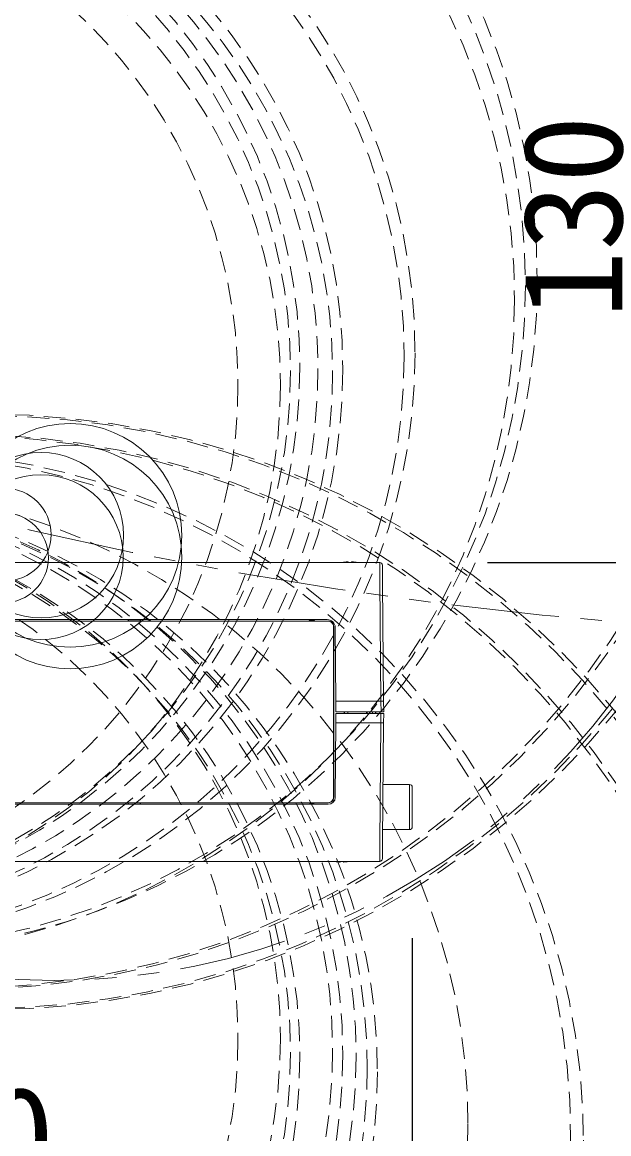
# Model space of a CAD drawing. Units: millimetres, scale not verified. Extents: x -62 to 109, y -56 to 178.
# Drawn here: x 15.67 to 26.47, y 16.38 to 36.83 of the extents above; entities that cross this region are included whole.
import ezdxf
from ezdxf.enums import TextEntityAlignment as Align

# ---------------------------------------------------------------- set-up
doc = ezdxf.new("R2010")
doc.units = ezdxf.units.MM
doc.header["$LTSCALE"] = 0.125
doc.linetypes.add('USER1', pattern=[4.7625, 3.175, -1.5875])
doc.linetypes.add('USER2', pattern=[31.75, 15.875, -3.175, 3.175, -3.175, 3.175, -3.175])
doc.layers.add('0-0_0', color=1, linetype='USER2', lineweight=18)
doc.layers.add('0-4_GAIKEI', color=1, linetype='USER1', lineweight=18)
doc.layers.add('0-5_SUNPO', color=7, linetype='Continuous')
doc.styles.add('ＭＳ ゴシック', font='')
doc.styles.get('ＭＳ ゴシック').set_extended_font_data('MS Gothic')

# ---------------------------------------------------------------- blocks, each defined once
blk = doc.blocks.new('_Open30')
at = {"layer": '0-0_0', "color": 7, "linetype": 'Continuous'}
blk.add_line((0, 0), (-1, 0), dxfattribs=at)
blk.add_lwpolyline([(-1, 0.26795), (0, 0), (-1, -0.26795)], dxfattribs=at)
blk = doc.blocks.new('D3')
at = {"layer": '0-5_SUNPO'}
for p, q in [((86.0245, 101.4404), (93.6339, 101.4404)), ((92.3839, 98.9404), (92.3839, 90.8904)), ((88.7249, 88.3904), (93.6339, 88.3904))]:
    blk.add_line(p, q, dxfattribs=at)
at = {"layer": '0-5_SUNPO', "xscale": 2.5, "yscale": 2.5}
for p, rotation in [((92.3839, 101.4404), 90), ((92.3839, 88.3904), 270)]:
    blk.add_blockref('_Open30', p, dxfattribs=dict(at, rotation=rotation))
at = {"layer": '0-5_SUNPO', "style": 'ＭＳ ゴシック'}
blk.add_text('130', height=1.833, rotation=90, dxfattribs=at).set_placement((91.7589, 92.8794), align=Align.BOTTOM_LEFT)
blk = doc.blocks.new('D5')
at = {"layer": '0-5_SUNPO'}
for p, q in [((87.342, 81.4754), (87.342, 74.4802)), ((66.422, 80.7137), (66.422, 74.4802)), ((68.922, 75.7302), (84.842, 75.7302))]:
    blk.add_line(p, q, dxfattribs=at)
at = {"layer": '0-5_SUNPO', "xscale": 2.5, "yscale": 2.5, "rotation": 180}
blk.add_blockref('_Open30', (66.422, 75.7302), dxfattribs=at)
at = {"layer": '0-5_SUNPO', "xscale": 2.5, "yscale": 2.5}
blk.add_blockref('_Open30', (87.342, 75.7302), dxfattribs=at)
at = {"layer": '0-5_SUNPO', "style": 'ＭＳ ゴシック'}
blk.add_text('210', height=1.833, dxfattribs=at).set_placement((77.007, 76.3552), align=Align.BOTTOM_LEFT)

msp = doc.modelspace()

# ---------------------------------------------------------------- linework, layer by layer
at = {"layer": '0-0_0'}
for centre, radius in [((33.0252, 101.6066), 76.0771), ((16.2541, 32.059), 12.8587)]:
    msp.add_circle(centre, radius, dxfattribs=at)
at = {"layer": '0-4_GAIKEI', "linetype": 'Continuous'}
for p, q in [((19.0296, 26.8908), (19.0004, 26.8908)), ((19.0296, 26.8908), (19.9731, 26.8908)), ((19.9731, 26.8908), (20.0022, 26.8908)), ((21.5663, 26.8922), (21.5598, 26.8908)), ((21.5663, 26.8922), (21.5663, 26.8915)), ((21.6713, 26.9015), (21.6713, 26.8915)), ((21.7313, 26.9015), (21.7313, 26.8915)), ((21.8428, 26.8908), (21.8363, 26.8922)), ((21.8363, 26.8922), (21.8363, 26.8915)), ((22.2518, 26.8908), (22.2546, 26.5408)), ((22.2736, 24.3408), (22.2546, 26.5408)), ((21.2826, 25.8408), (9.6513, 25.8408)), ((9.6513, 25.8108), (21.3019, 25.8108)), ((17.6196, 25.8408), (17.6196, 25.8132)), ((17.6213, 25.8408), (17.6213, 25.8149)), ((17.8413, 25.8408), (17.8413, 25.8149)), ((17.8413, 25.8149), (17.8431, 25.8132)), ((17.8431, 25.8408), (17.8431, 25.8132)), ((20.9416, 25.8132), (17.8431, 25.8132)), ((20.9416, 25.8132), (20.9422, 25.8114)), ((20.9422, 25.8114), (21.0605, 25.8114)), ((21.3043, 25.8132), (21.3019, 25.8108)), ((21.4066, 25.7752), (21.3827, 25.7752)), ((21.4039, 25.7134), (21.4013, 25.7108)), ((21.4013, 25.7108), (21.4013, 22.5708)), ((21.4444, 24.3408), (21.4326, 25.6921)), ((21.4462, 24.1408), (21.4444, 24.3408)), ((21.4444, 24.3408), (22.2736, 24.3408)), ((21.4462, 24.1408), (22.3253, 24.1408)), ((21.5947, 24.1108), (21.5947, 24.1408)), ((21.5968, 24.1107), (21.5968, 24.1408)), ((21.6631, 24.1408), (21.6636, 24.1108)), ((22.0066, 24.1408), (22.006, 24.1108)), ((22.0213, 24.1108), (22.0213, 24.1408)), ((22.1213, 24.1107), (22.1213, 24.1408)), ((22.1713, 24.1107), (22.1713, 24.1408)), ((22.1813, 24.1108), (22.1813, 24.1408)), ((22.2753, 24.1408), (22.2736, 24.3408)), ((21.4324, 22.5697), (21.4444, 23.9408)), ((21.4459, 24.1108), (21.4444, 23.9408)), ((21.4444, 23.9408), (22.2736, 23.9408)), ((21.4459, 24.1108), (22.3251, 24.1108)), ((21.6013, 24.1108), (21.6013, 24.1368)), ((22.2546, 21.7408), (22.2736, 23.9408)), ((22.2751, 24.1108), (22.2736, 23.9408)), ((22.3137, 22.8058), (22.8013, 22.8058)), ((22.8013, 21.9758), (22.8013, 22.8058)), ((22.8513, 22.0258), (22.8513, 22.7558)), ((21.4154, 22.5064), (21.3827, 22.5064)), ((21.4039, 22.5682), (21.4013, 22.5708)), ((9.6513, 22.4708), (21.3019, 22.4708)), ((21.3024, 22.4408), (9.6513, 22.4408)), ((17.6196, 22.4684), (13.8531, 22.4684)), ((17.6196, 22.4684), (17.6196, 22.4408)), ((17.6213, 22.4667), (17.6196, 22.4684)), ((17.6213, 22.4408), (17.6213, 22.4667)), ((17.8413, 22.4667), (17.6213, 22.4667)), ((17.8413, 22.4667), (17.8431, 22.4684)), ((17.8413, 22.4408), (17.8413, 22.4667)), ((17.8431, 22.4684), (17.8431, 22.4408)), ((20.9416, 22.4684), (17.8431, 22.4684)), ((21.061, 22.4684), (21.0605, 22.4702)), ((21.3043, 22.4684), (21.061, 22.4684)), ((21.3043, 22.4684), (21.3019, 22.4708)), ((22.3064, 21.9758), (22.8013, 21.9758)), ((22.2518, 21.3908), (22.2546, 21.7408)), ((21.4098, 21.3908), (21.4163, 21.3894)), ((21.4163, 21.3894), (21.4163, 21.3901)), ((21.4813, 21.3801), (21.4623, 21.3824)), ((21.5213, 21.3801), (21.5213, 21.3901)), ((21.5813, 21.3801), (21.5813, 21.3901)), ((21.6213, 21.3801), (21.6411, 21.3825)), ((21.6863, 21.3894), (21.6928, 21.3908)), ((21.6863, 21.3894), (21.6863, 21.3901))]:
    msp.add_line(p, q, dxfattribs=at)
at = {"layer": '0-4_GAIKEI', "color": 7, "linetype": 'Continuous'}
for p, q in [((22.3017, 26.8412), (22.3046, 26.5183)), ((22.3236, 24.339), (22.3046, 26.5183)), ((22.3253, 24.1408), (22.3236, 24.339)), ((22.3046, 21.7633), (22.3236, 23.9425)), ((22.3251, 24.1108), (22.3236, 23.9425)), ((22.3017, 21.4404), (22.3046, 21.7633))]:
    msp.add_line(p, q, dxfattribs=at)
for points in [[(9.6513, 26.8908), (9.8115, 26.8908), (22.2518, 26.8908)], [(9.6513, 21.3908), (9.8115, 21.3908), (22.2518, 21.3908)]]:
    msp.add_lwpolyline(points, dxfattribs=at)
at = {"layer": '0-4_GAIKEI', "linetype": 'Continuous'}
for points in [[(21.6313, 26.9015), (21.6462, 26.9027), (21.6604, 26.9032), (21.6696, 26.9025)], [(21.6713, 26.9015), (21.6713, 26.9017), (21.6711, 26.9019), (21.6708, 26.9021), (21.6699, 26.9024), (21.6676, 26.9029), (21.6624, 26.9032), (21.6406, 26.9023), (21.6313, 26.9015)], [(21.7313, 26.9015), (21.7313, 26.9017), (21.7316, 26.9019), (21.7319, 26.9021), (21.7327, 26.9024), (21.735, 26.9029), (21.7402, 26.9032), (21.762, 26.9023), (21.7713, 26.9015)], [(21.7713, 26.9015), (21.7564, 26.9027), (21.7422, 26.9032), (21.7331, 26.9025)], [(17.8413, 25.8149), (17.6213, 25.8149), (17.6196, 25.8132), (13.8531, 25.8132)], [(21.3043, 25.8132), (21.061, 25.8132), (21.0605, 25.8114)], [(20.9416, 22.4684), (20.9422, 22.4702), (21.0605, 22.4702)], [(21.5213, 21.3801), (21.5213, 21.3799), (21.5211, 21.3797), (21.5208, 21.3795), (21.5199, 21.3792), (21.5176, 21.3787), (21.5124, 21.3784), (21.4906, 21.3793), (21.4813, 21.3801)], [(21.5096, 21.3784), (21.517, 21.3787), (21.5201, 21.3792), (21.5208, 21.3795), (21.5211, 21.3797), (21.5213, 21.38), (21.5213, 21.3801)], [(21.5813, 21.3801), (21.5813, 21.3799), (21.5816, 21.3797), (21.5819, 21.3795), (21.5827, 21.3792), (21.585, 21.3787), (21.5902, 21.3784), (21.612, 21.3793), (21.6213, 21.3801)]]:
    msp.add_lwpolyline(points, dxfattribs=at)
at = {"layer": '0-4_GAIKEI'}
for centre, radius in [((-8.0256, 44.4368), 24.5872), ((-7.7897, 44.3555), 24.4343), ((-7.8707, 44.2006), 24.2974), ((15.0317, 33.6022), 14.9398), ((14.9824, 33.5542), 14.8664), ((14.5142, 33.6174), 14.5879), ((14.4651, 33.5698), 14.515), ((12.7996, 32.0758), 12.3535), ((12.7133, 31.9901), 12.2214), ((12.674, 31.7195), 12.0606), ((12.0355, 30.7505), 10.8662), ((11.9535, 30.6795), 10.7476), ((11.3138, 30.4452), 10.2578), ((11.2389, 30.3774), 10.1454), ((10.8187, 30.4834), 9.9615), ((11.07, 30.4524), 10.044), ((10.7535, 30.4147), 9.8548), ((10.7231, 30.1538), 9.6989), ((10.2439, 30.1559), 9.3969), ((15.0317, 14.6794), 14.9398), ((14.9824, 14.7274), 14.8664), ((14.5142, 14.6642), 14.5879), ((14.4651, 14.7117), 14.515), ((13.324, 16.2569), 12.6782), ((13.2275, 16.3415), 12.5398), ((12.157, 16.5548), 11.7189), ((11.6207, 17.5202), 10.5879), ((11.3138, 17.8364), 10.2578), ((11.5468, 17.5916), 10.4747), ((11.2389, 17.9042), 10.1454), ((11.48, 17.8054), 10.3369), ((10.7231, 18.1277), 9.6989), ((10.8187, 17.7981), 9.9615), ((10.7535, 17.8669), 9.8548), ((10.2439, 18.1257), 9.3969)]:
    msp.add_circle(centre, radius, dxfattribs=at)
at = {"layer": '0-4_GAIKEI', "linetype": 'Continuous'}
for centre, radius in [((16.5489, 27.3901), 2.0573), ((16.5489, 26.9915), 2.0573), ((16.0132, 27.3928), 1.5216), ((16.0081, 26.9888), 1.5166), ((15.3443, 27.4032), 0.8526), ((15.3202, 26.9778), 0.8285)]:
    msp.add_circle(centre, radius, dxfattribs=at)
for centre, radius, start, end in [((21.7013, 26.2309), 0.6742, 95.95874, 101.54976), ((21.7014, 26.2306), 0.6745, 95.96056, 101.54919), ((21.7013, 26.2308), 0.6614, 90.00014, 92.6), ((21.7013, 26.2308), 0.6614, 87.40001, 89.99987), ((21.7013, 26.2306), 0.6745, 78.45081, 84.03944), ((21.7013, 26.2309), 0.6742, 78.45024, 84.04126), ((21.0013, 25.7308), 0.1017, 54.05545, 125.94439), ((21.0013, 25.7308), 0.1, 53.73237, 126.26763), ((21.2826, 25.6908), 0.15, 0.5, 90), ((21.3017, 25.7113), 0.0996, 359.72403, 89.87185), ((21.3043, 25.7132), 0.1, 38.31774, 90.00301), ((21.3034, 25.7135), 0.1005, 359.93201, 37.86499), ((9467.339, 24.1408), 9445.9348, 179.99046, 180.00954), ((21.6813, 24.0408), 0.125, 126.87031, 132.55565), ((22.8013, 22.7558), 0.05, 0, 90), ((21.3017, 22.5703), 0.0996, 270.12815, 0.27597), ((21.3024, 22.5708), 0.13, 270, 359.5), ((21.3043, 22.5684), 0.1, 269.99699, 321.68226), ((21.3034, 22.5681), 0.1005, 322.13501, 0.06799), ((21.0013, 22.5508), 0.1017, 234.05545, 305.94438), ((21.0013, 22.5508), 0.1, 233.73237, 306.26763), ((22.8013, 22.0258), 0.05, 270, 0), ((21.5513, 22.0507), 0.6742, 258.45024, 264.04126), ((21.5513, 22.0508), 0.6614, 267.4, 269.99986), ((21.5513, 22.0508), 0.6614, 270.00013, 272.59999), ((21.5913, 21.4298), 0.0515, 260.78318, 271.92393), ((21.5513, 22.0507), 0.6742, 275.95874, 281.54976)]:
    msp.add_arc(centre, radius, start, end, dxfattribs=at)
at = {"layer": '0-4_GAIKEI', "color": 7, "linetype": 'Continuous'}
for centre, start, end in [((22.2518, 26.8408), 0.5, 90), ((22.2518, 21.4408), 270, 359.5)]:
    msp.add_arc(centre, 0.05, start, end, dxfattribs=at)
at = {"layer": '0-4_GAIKEI', "linetype": 'Continuous'}
for centre, major_axis, start_param, end_param in [((22.2736, 24.3386), (-0.05, -0.0004), 3.1415927, 4.7120083), ((22.2736, 23.943), (-0.05, 0.0004), 1.571177, 3.1415925)]:
    msp.add_ellipse(centre, major_axis=major_axis, ratio=0.043618, start_param=start_param, end_param=end_param, dxfattribs=at)

# ---------------------------------------------------------------- block references
at = {"layer": '0-5_SUNPO'}
for name in ['D3', 'D5']:
    msp.add_blockref(name, (-64.4907, -61.4996), dxfattribs=at)

doc.saveas('drawing.dxf')
